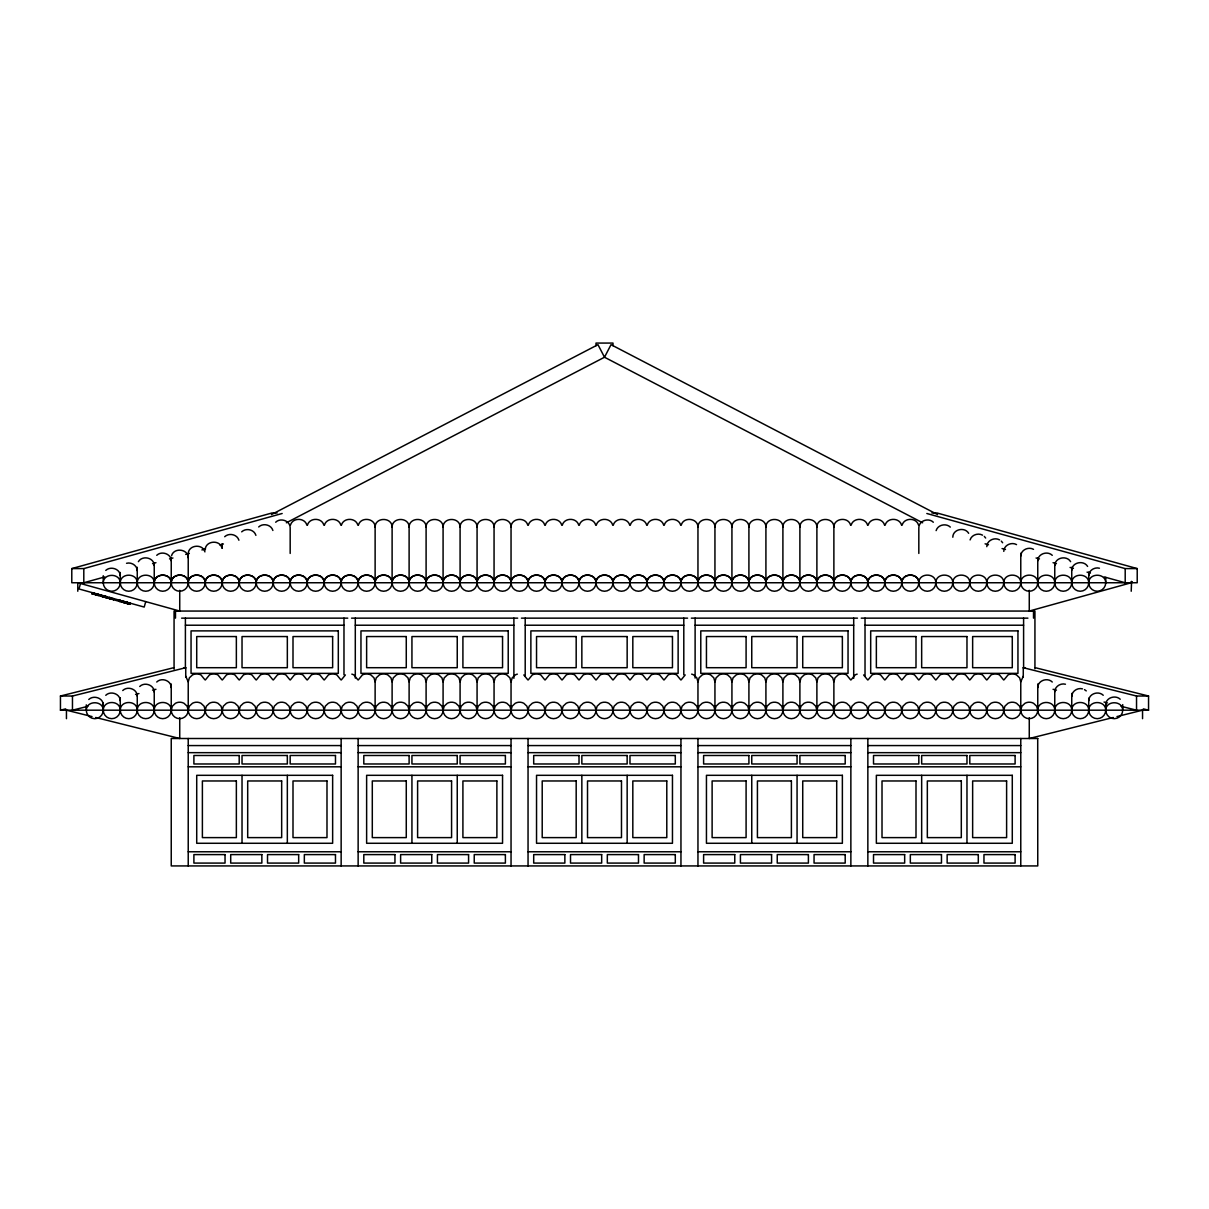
<?xml version="1.0" encoding="UTF-8"?>
<svg xmlns="http://www.w3.org/2000/svg" width="1209" height="1209" viewBox="0 0 1209 1209"><rect width="100%" height="100%" fill="white"/><g stroke="black" fill="none" stroke-linecap="round" stroke-linejoin="round"><path stroke-width="1.5" d="M188.226 708.293L188.226 681.861L189.36 677.856L192.473 674.939A8.72 8.448 0 0 1 200.966 674.939L204.925 679.79M375.122 708.293L375.122 681.861L376.256 677.856L379.369 674.939A8.72 8.448 0 0 1 387.862 674.939L390.975 677.856L392.109 681.861L392.109 708.293M392.109 681.861L393.257 677.856L396.356 674.939A8.72 8.448 0 0 1 404.864 674.939L407.962 677.856L409.11 681.861L409.11 710.182A8.493 8.493 0 0 1 400.617 718.675A8.493 8.493 0 0 1 392.109 710.182L390.975 706.177L387.862 703.26A8.72 8.448 0 0 0 379.369 703.26L376.256 706.177L375.122 710.182A8.493 8.493 0 0 1 366.629 718.675A8.493 8.493 0 0 1 358.136 710.182L356.987 706.177L353.889 703.26A8.72 8.448 0 0 0 345.396 703.26L342.283 706.177L341.15 710.182A8.493 8.493 0 0 1 332.641 718.675A8.493 8.493 0 0 1 324.148 710.182L323.015 706.177L319.901 703.26A8.72 8.448 0 0 0 311.408 703.26L308.295 706.177L307.162 710.182A8.493 8.493 0 0 1 298.668 718.675A8.493 8.493 0 0 1 290.175 710.182L289.027 706.177L285.928 703.26A8.72 8.448 0 0 0 277.42 703.26L274.322 706.177L273.174 710.182A8.493 8.493 0 0 1 264.68 718.675A8.493 8.493 0 0 1 256.187 710.182L255.054 706.177L251.94 703.26A8.72 8.448 0 0 0 243.447 703.26L240.334 706.177L239.201 710.182A8.493 8.493 0 0 1 230.707 718.675A8.493 8.493 0 0 1 222.199 710.182L221.066 706.177L217.952 703.26A8.72 8.448 0 0 0 209.459 703.26L206.361 706.177L205.213 710.182A8.493 8.493 0 0 1 196.719 718.675A8.493 8.493 0 0 1 188.226 710.182L187.093 706.177L183.98 703.26A8.72 8.448 0 0 0 175.486 703.26L172.373 706.177L171.24 710.182A8.493 8.493 0 0 1 162.731 718.675A8.493 8.493 0 0 1 154.238 710.182C154.329 699.935 137.176 699.935 137.252 710.182A8.493 8.493 0 0 1 128.758 718.675A8.493 8.493 0 0 1 120.265 710.182C120.326 699.966 103.203 699.966 103.264 710.182A8.493 8.493 0 0 1 94.77 718.675A8.493 8.493 0 0 1 86.277 710.182L86.277 704.847M409.11 681.861L410.244 677.856L413.357 674.939A8.72 8.448 0 0 1 421.85 674.939L424.963 677.856L426.097 681.861L426.097 710.182A8.493 8.493 0 0 1 417.604 718.675A8.493 8.493 0 0 1 409.11 710.182L407.962 706.177L404.864 703.26A8.72 8.448 0 0 0 396.356 703.26L393.257 706.177L392.109 710.182A8.493 8.493 0 0 1 383.616 718.675A8.493 8.493 0 0 1 375.122 710.182L373.989 706.177L370.876 703.26A8.72 8.448 0 0 0 362.383 703.26L359.269 706.177L358.136 710.182A8.493 8.493 0 0 1 349.643 718.675A8.493 8.493 0 0 1 341.15 710.182L340.001 706.177L336.888 703.26A8.72 8.448 0 0 0 328.395 703.26L325.297 706.177L324.148 710.182A8.493 8.493 0 0 1 315.655 718.675A8.493 8.493 0 0 1 307.162 710.182L306.028 706.177L302.915 703.26A8.72 8.448 0 0 0 294.422 703.26L291.309 706.177L290.175 710.182A8.493 8.493 0 0 1 281.667 718.675A8.493 8.493 0 0 1 273.174 710.182L272.04 706.177L268.927 703.26A8.72 8.448 0 0 0 260.434 703.26L257.321 706.177L256.187 710.182A8.493 8.493 0 0 1 247.694 718.675A8.493 8.493 0 0 1 239.201 710.182L238.052 706.177L234.954 703.26A8.72 8.448 0 0 0 226.461 703.26L223.348 706.177L222.199 710.182A8.493 8.493 0 0 1 213.706 718.675A8.493 8.493 0 0 1 205.213 710.182L204.079 706.177L200.966 703.26A8.72 8.448 0 0 0 192.473 703.26L189.36 706.177L188.226 710.182A8.493 8.493 0 0 1 179.733 718.675A8.493 8.493 0 0 1 171.24 710.182C171.315 699.905 154.148 699.905 154.238 710.182A8.493 8.493 0 0 1 145.745 718.675A8.493 8.493 0 0 1 137.252 710.182C137.312 699.966 120.205 699.966 120.265 710.182A8.493 8.493 0 0 1 111.772 718.675A8.493 8.493 0 0 1 103.264 710.182C103.173 700.283 86.383 700.283 86.277 710.182M409.11 710.182L410.244 706.177L413.357 703.26A8.72 8.448 0 0 1 421.85 703.26L424.963 706.177L426.097 710.182A8.493 8.493 0 0 0 434.59 718.675A8.493 8.493 0 0 0 443.083 710.182L444.232 706.177L447.33 703.26A8.72 8.448 0 0 1 455.823 703.26L458.936 706.177L460.085 710.182A8.493 8.493 0 0 0 468.578 718.675A8.493 8.493 0 0 0 477.071 710.182L478.205 706.177L481.318 703.26A8.72 8.448 0 0 1 489.811 703.26L492.924 706.177L494.058 710.182A8.493 8.493 0 0 0 502.551 718.675A8.493 8.493 0 0 0 511.044 710.182L512.193 706.177L515.291 703.26A8.72 8.448 0 0 1 523.799 703.26L526.897 706.177L528.046 710.182A8.493 8.493 0 0 0 536.539 718.675A8.493 8.493 0 0 0 545.032 710.182L546.166 706.177L549.279 703.26A8.72 8.448 0 0 1 557.772 703.26L560.885 706.177L562.019 710.182A8.493 8.493 0 0 0 570.512 718.675A8.493 8.493 0 0 0 579.02 710.182L580.154 706.177L583.267 703.26A8.72 8.448 0 0 1 591.76 703.26L594.873 706.177L596.007 710.182A8.493 8.493 0 0 0 604.5 718.675A8.493 8.493 0 0 0 612.993 710.182L614.127 706.177L617.24 703.26A8.72 8.448 0 0 1 625.733 703.26L628.846 706.177L629.98 710.182A8.493 8.493 0 0 0 638.488 718.675A8.493 8.493 0 0 0 646.981 710.182L648.115 706.177L651.228 703.26A8.72 8.448 0 0 1 659.721 703.26L662.834 706.177L663.968 710.182A8.493 8.493 0 0 0 672.461 718.675A8.493 8.493 0 0 0 680.954 710.182L682.103 706.177L685.201 703.26A8.72 8.448 0 0 1 693.694 703.26L696.807 706.177L697.956 710.182A8.493 8.493 0 0 0 706.449 718.675A8.493 8.493 0 0 0 714.942 710.182L716.076 706.177L719.189 703.26A8.72 8.448 0 0 1 727.682 703.26L730.795 706.177L731.929 710.182A8.493 8.493 0 0 0 740.422 718.675A8.493 8.493 0 0 0 748.915 710.182L750.064 706.177L753.177 703.26A8.72 8.448 0 0 1 761.67 703.26L764.768 706.177L765.917 710.182A8.493 8.493 0 0 0 774.41 718.675A8.493 8.493 0 0 0 782.903 710.182L784.036 706.177L787.15 703.26A8.72 8.448 0 0 1 795.643 703.26L798.756 706.177L799.89 710.182A8.493 8.493 0 0 0 808.383 718.675A8.493 8.493 0 0 0 816.891 710.182L818.025 706.177L821.138 703.26A8.72 8.448 0 0 1 829.631 703.26L832.744 706.177L833.878 710.182A8.493 8.493 0 0 0 842.371 718.675A8.493 8.493 0 0 0 850.864 710.182L852.013 706.177L855.111 703.26A8.72 8.448 0 0 1 863.604 703.26L866.717 706.177L867.85 710.182A8.493 8.493 0 0 0 876.359 718.675A8.493 8.493 0 0 0 884.852 710.182L885.985 706.177L889.099 703.26A8.72 8.448 0 0 1 897.592 703.26L900.705 706.177L901.838 710.182A8.493 8.493 0 0 0 910.332 718.675A8.493 8.493 0 0 0 918.825 710.182L919.973 706.177L923.071 703.26A8.72 8.448 0 0 1 931.58 703.26L934.678 706.177L935.826 710.182A8.493 8.493 0 0 0 944.32 718.675A8.493 8.493 0 0 0 952.813 710.182L953.946 706.177L957.06 703.26A8.72 8.448 0 0 1 965.553 703.26L968.666 706.177L969.799 710.182A8.493 8.493 0 0 0 978.293 718.675A8.493 8.493 0 0 0 986.801 710.182L987.934 706.177L991.048 703.26A8.72 8.448 0 0 1 999.541 703.26L1002.639 706.177L1003.787 710.182A8.493 8.493 0 0 0 1012.281 718.675A8.493 8.493 0 0 0 1020.774 710.182L1021.907 706.177L1025.02 703.26A8.72 8.448 0 0 1 1033.514 703.26L1036.627 706.177L1037.76 710.182A8.493 8.493 0 0 0 1046.269 718.675A8.493 8.493 0 0 0 1054.762 710.182C1054.671 699.935 1071.824 699.935 1071.748 710.182A8.493 8.493 0 0 0 1080.241 718.675A8.493 8.493 0 0 0 1088.735 710.182C1088.72 700.041 1105.751 700.041 1105.736 710.182A8.493 8.493 0 0 0 1114.23 718.675A8.493 8.493 0 0 0 1122.723 710.182L1122.723 704.605M426.097 681.861L427.23 677.856L430.344 674.939A8.72 8.448 0 0 1 438.837 674.939L441.95 677.856L443.083 681.861L443.083 710.182A8.493 8.493 0 0 0 451.577 718.675A8.493 8.493 0 0 0 460.085 710.182L461.218 706.177L464.332 703.26A8.72 8.448 0 0 1 472.825 703.26L475.938 706.177L477.071 710.182A8.493 8.493 0 0 0 485.565 718.675A8.493 8.493 0 0 0 494.058 710.182L495.191 706.177L498.304 703.26A8.72 8.448 0 0 1 506.798 703.26L509.911 706.177L511.044 710.182A8.493 8.493 0 0 0 519.553 718.675A8.493 8.493 0 0 0 528.046 710.182L529.179 706.177L532.292 703.26A8.72 8.448 0 0 1 540.786 703.26L543.899 706.177L545.032 710.182A8.493 8.493 0 0 0 553.526 718.675A8.493 8.493 0 0 0 562.019 710.182L563.167 706.177L566.265 703.26A8.72 8.448 0 0 1 574.759 703.26L577.872 706.177L579.02 710.182A8.493 8.493 0 0 0 587.514 718.675A8.493 8.493 0 0 0 596.007 710.182L597.14 706.177L600.253 703.26A8.72 8.448 0 0 1 608.747 703.26L611.86 706.177L612.993 710.182A8.493 8.493 0 0 0 621.486 718.675A8.493 8.493 0 0 0 629.98 710.182L631.128 706.177L634.241 703.26A8.72 8.448 0 0 1 642.735 703.26L645.833 706.177L646.981 710.182A8.493 8.493 0 0 0 655.474 718.675A8.493 8.493 0 0 0 663.968 710.182L665.101 706.177L668.214 703.26A8.72 8.448 0 0 1 676.708 703.26L679.821 706.177L680.954 710.182A8.493 8.493 0 0 0 689.447 718.675A8.493 8.493 0 0 0 697.956 710.182L699.089 706.177L702.202 703.26A8.72 8.448 0 0 1 710.696 703.26L713.809 706.177L714.942 710.182A8.493 8.493 0 0 0 723.435 718.675A8.493 8.493 0 0 0 731.929 710.182L733.062 706.177L736.175 703.26A8.72 8.448 0 0 1 744.668 703.26L747.782 706.177L748.915 710.182A8.493 8.493 0 0 0 757.423 718.675A8.493 8.493 0 0 0 765.917 710.182L767.05 706.177L770.163 703.26A8.72 8.448 0 0 1 778.656 703.26L781.77 706.177L782.903 710.182A8.493 8.493 0 0 0 791.396 718.675A8.493 8.493 0 0 0 799.89 710.182L801.038 706.177L804.136 703.26A8.72 8.448 0 0 1 812.644 703.26L815.743 706.177L816.891 710.182A8.493 8.493 0 0 0 825.384 718.675A8.493 8.493 0 0 0 833.878 710.182L835.011 706.177L838.124 703.26A8.72 8.448 0 0 1 846.617 703.26L849.731 706.177L850.864 710.182A8.493 8.493 0 0 0 859.357 718.675A8.493 8.493 0 0 0 867.85 710.182L868.999 706.177L872.112 703.26A8.72 8.448 0 0 1 880.605 703.26L883.703 706.177L884.852 710.182A8.493 8.493 0 0 0 893.345 718.675A8.493 8.493 0 0 0 901.838 710.182L902.972 706.177L906.085 703.26A8.72 8.448 0 0 1 914.578 703.26L917.691 706.177L918.825 710.182A8.493 8.493 0 0 0 927.333 718.675A8.493 8.493 0 0 0 935.826 710.182L936.96 706.177L940.073 703.26A8.72 8.448 0 0 1 948.566 703.26L951.679 706.177L952.813 710.182A8.493 8.493 0 0 0 961.306 718.675A8.493 8.493 0 0 0 969.799 710.182L970.948 706.177L974.046 703.26A8.72 8.448 0 0 1 982.539 703.26L985.652 706.177L986.801 710.182A8.493 8.493 0 0 0 995.294 718.675A8.493 8.493 0 0 0 1003.787 710.182L1004.921 706.177L1008.034 703.26A8.72 8.448 0 0 1 1016.527 703.26L1019.64 706.177L1020.774 710.182A8.493 8.493 0 0 0 1029.267 718.675A8.493 8.493 0 0 0 1037.76 710.182C1037.685 699.905 1054.852 699.905 1054.762 710.182A8.493 8.493 0 0 0 1063.255 718.675A8.493 8.493 0 0 0 1071.748 710.182C1071.673 699.935 1088.81 699.935 1088.735 710.182A8.493 8.493 0 0 0 1097.228 718.675A8.493 8.493 0 0 0 1105.736 710.182C1105.827 700.283 1122.617 700.283 1122.723 710.182M426.097 710.182L427.23 706.177L430.344 703.26A8.72 8.448 0 0 1 438.837 703.26L441.95 706.177L443.083 710.182M443.083 681.861L444.232 677.856L447.33 674.939A8.72 8.448 0 0 1 455.823 674.939L458.936 677.856L460.085 681.861L460.085 710.182M460.085 681.861L461.218 677.856L464.332 674.939A8.72 8.448 0 0 1 472.825 674.939L475.938 677.856L477.071 681.861L477.071 710.182M477.071 681.861L478.205 677.856L481.318 674.939A8.72 8.448 0 0 1 489.811 674.939L492.924 677.856L494.058 681.861L494.058 708.293M494.058 681.861L495.191 677.856L498.304 674.939A8.72 8.448 0 0 1 506.798 674.939L509.911 677.856L511.044 681.861L511.044 708.293M511.044 681.861L512.193 677.856L515.291 674.939A8.72 8.448 0 0 1 517.346 674.138M697.956 708.293L697.956 681.861L699.089 677.856L702.202 674.939A8.72 8.448 0 0 1 710.696 674.939L713.809 677.856L714.942 681.861L714.942 708.293M714.942 681.861L716.076 677.856L719.189 674.939A8.72 8.448 0 0 1 727.682 674.939L730.795 677.856L731.929 681.861L731.929 710.182M731.929 681.861L733.062 677.856L736.175 674.939A8.72 8.448 0 0 1 744.668 674.939L747.782 677.856L748.915 681.861L748.915 710.182M748.915 681.861L750.064 677.856L753.177 674.939A8.72 8.448 0 0 1 761.67 674.939L764.768 677.856L765.917 681.861L765.917 710.182M765.917 681.861L767.05 677.856L770.163 674.939A8.72 8.448 0 0 1 778.656 674.939L781.77 677.856L782.903 681.861L782.903 710.182M782.903 681.861L784.036 677.856L787.15 674.939A8.72 8.448 0 0 1 795.643 674.939L798.756 677.856L799.89 681.861L799.89 710.182M799.89 681.861L801.038 677.856L804.136 674.939A8.72 8.448 0 0 1 812.644 674.939L815.743 677.856L816.891 681.861L816.891 708.293M816.891 681.861L818.025 677.856L821.138 674.939A8.72 8.448 0 0 1 829.631 674.939L832.744 677.856L833.878 681.861L833.878 708.293M833.878 681.861L835.011 677.856L838.124 674.939A8.72 8.448 0 0 1 846.617 674.939L850.577 679.79M1020.774 708.293L1020.774 681.861L1023.267 676.209M375.122 580.894L375.122 527.139C375.062 516.923 392.184 516.923 392.109 527.139L392.109 582.753A8.493 8.493 0 0 1 383.616 591.246A8.493 8.493 0 0 1 375.122 582.753C375.183 572.522 358.076 572.522 358.136 582.753A8.493 8.493 0 0 1 349.643 591.246A8.493 8.493 0 0 1 341.15 582.753C341.195 572.522 324.088 572.522 324.148 582.753A8.493 8.493 0 0 1 315.655 591.246A8.493 8.493 0 0 1 307.162 582.753C307.222 572.522 290.1 572.522 290.175 582.753A8.493 8.493 0 0 1 281.667 591.246A8.493 8.493 0 0 1 273.174 582.753C273.219 572.567 256.142 572.567 256.187 582.753A8.493 8.493 0 0 1 247.694 591.246A8.493 8.493 0 0 1 239.201 582.753C239.231 572.567 222.169 572.567 222.199 582.753A8.493 8.493 0 0 1 213.706 591.246A8.493 8.493 0 0 1 205.213 582.753C205.258 572.567 188.181 572.567 188.226 582.753A8.493 8.493 0 0 1 179.733 591.246A8.493 8.493 0 0 1 171.24 582.753C171.24 572.628 154.238 572.628 154.238 582.753A8.493 8.493 0 0 1 145.745 591.246A8.493 8.493 0 0 1 137.252 582.753C137.237 572.673 120.265 572.673 120.265 582.753A8.493 8.493 0 0 1 111.772 591.246A8.493 8.493 0 0 1 103.264 582.753L103.264 575.741M392.109 527.139C392.048 516.923 409.171 516.923 409.11 527.139L409.11 582.753A8.493 8.493 0 0 1 400.617 591.246A8.493 8.493 0 0 1 392.109 582.753C392.169 572.522 375.062 572.522 375.122 582.753A8.493 8.493 0 0 1 366.629 591.246A8.493 8.493 0 0 1 358.136 582.753C358.196 572.522 341.074 572.522 341.15 582.753A8.493 8.493 0 0 1 332.641 591.246A8.493 8.493 0 0 1 324.148 582.753C324.208 572.522 307.101 572.522 307.162 582.753A8.493 8.493 0 0 1 298.668 591.246A8.493 8.493 0 0 1 290.175 582.753C290.205 572.567 273.143 572.567 273.174 582.753A8.493 8.493 0 0 1 264.68 591.246A8.493 8.493 0 0 1 256.187 582.753C256.232 572.567 239.155 572.567 239.201 582.753A8.493 8.493 0 0 1 230.707 591.246A8.493 8.493 0 0 1 222.199 582.753C222.244 572.567 205.182 572.567 205.213 582.753A8.493 8.493 0 0 1 196.719 591.246A8.493 8.493 0 0 1 188.226 582.753C188.241 572.613 171.21 572.613 171.24 582.753A8.493 8.493 0 0 1 162.731 591.246A8.493 8.493 0 0 1 154.238 582.753C154.238 572.673 137.267 572.673 137.252 582.753A8.493 8.493 0 0 1 128.758 591.246A8.493 8.493 0 0 1 120.265 582.753C120.129 572.915 103.4 572.915 103.264 582.753M204.925 551.893C202.628 543.309 188.181 544.881 188.226 553.934L188.226 582.753C188.241 572.673 205.213 572.673 205.213 582.753C205.228 572.673 222.199 572.673 222.199 582.753C222.214 572.673 239.186 572.673 239.201 582.753C239.201 572.673 256.172 572.673 256.187 582.753C256.202 572.673 273.174 572.673 273.174 582.753C273.189 572.673 290.16 572.673 290.175 582.753C290.175 572.673 307.146 572.673 307.162 582.753C307.177 572.673 324.148 572.673 324.148 582.753C324.163 572.673 341.134 572.673 341.15 582.753C341.15 572.673 358.121 572.673 358.136 582.753C358.136 572.673 375.107 572.673 375.122 582.753C375.138 572.673 392.109 572.673 392.109 582.753C392.048 572.522 409.171 572.522 409.11 582.753A8.493 8.493 0 0 0 417.604 591.246A8.493 8.493 0 0 0 426.097 582.753C426.036 572.522 443.144 572.522 443.083 582.753A8.493 8.493 0 0 0 451.577 591.246A8.493 8.493 0 0 0 460.085 582.753C460.024 572.522 477.132 572.522 477.071 582.753A8.493 8.493 0 0 0 485.565 591.246A8.493 8.493 0 0 0 494.058 582.753C493.997 572.522 511.12 572.522 511.044 582.753A8.493 8.493 0 0 0 519.553 591.246A8.493 8.493 0 0 0 528.046 582.753C527.985 572.522 545.093 572.522 545.032 582.753A8.493 8.493 0 0 0 553.526 591.246A8.493 8.493 0 0 0 562.019 582.753C561.958 572.522 579.081 572.522 579.02 582.753A8.493 8.493 0 0 0 587.514 591.246A8.493 8.493 0 0 0 596.007 582.753C595.946 572.522 613.054 572.522 612.993 582.753A8.493 8.493 0 0 0 621.486 591.246A8.493 8.493 0 0 0 629.98 582.753C629.934 572.522 647.042 572.522 646.981 582.753A8.493 8.493 0 0 0 655.474 591.246A8.493 8.493 0 0 0 663.968 582.753C663.907 572.522 681.015 572.522 680.954 582.753A8.493 8.493 0 0 0 689.447 591.246A8.493 8.493 0 0 0 697.956 582.753C697.895 572.522 715.003 572.522 714.942 582.753A8.493 8.493 0 0 0 723.435 591.246A8.493 8.493 0 0 0 731.929 582.753C731.868 572.522 748.991 572.522 748.915 582.753A8.493 8.493 0 0 0 757.423 591.246A8.493 8.493 0 0 0 765.917 582.753C765.856 572.522 782.964 572.522 782.903 582.753A8.493 8.493 0 0 0 791.396 591.246A8.493 8.493 0 0 0 799.89 582.753C799.829 572.522 816.952 572.522 816.891 582.753A8.493 8.493 0 0 0 825.384 591.246A8.493 8.493 0 0 0 833.878 582.753C833.817 572.522 850.924 572.522 850.864 582.753A8.493 8.493 0 0 0 859.357 591.246A8.493 8.493 0 0 0 867.85 582.753C867.805 572.522 884.912 572.522 884.852 582.753A8.493 8.493 0 0 0 893.345 591.246A8.493 8.493 0 0 0 901.838 582.753C901.778 572.522 918.9 572.522 918.825 582.753A8.493 8.493 0 0 0 927.333 591.246A8.493 8.493 0 0 0 935.826 582.753C935.781 572.567 952.858 572.567 952.813 582.753A8.493 8.493 0 0 0 961.306 591.246A8.493 8.493 0 0 0 969.799 582.753C969.769 572.582 986.831 572.582 986.801 582.753A8.493 8.493 0 0 0 995.294 591.246A8.493 8.493 0 0 0 1003.787 582.753C1003.757 572.598 1020.804 572.598 1020.774 582.753A8.493 8.493 0 0 0 1029.267 591.246A8.493 8.493 0 0 0 1037.76 582.753C1037.76 572.628 1054.762 572.628 1054.762 582.753A8.493 8.493 0 0 0 1063.255 591.246A8.493 8.493 0 0 0 1071.748 582.753C1071.794 572.734 1088.689 572.734 1088.735 582.753A8.493 8.493 0 0 0 1097.228 591.246A8.493 8.493 0 0 0 1105.736 582.753L1105.736 577.418M409.11 527.139C409.035 516.923 426.157 516.923 426.097 527.139L426.097 582.753A8.493 8.493 0 0 0 434.59 591.246A8.493 8.493 0 0 0 443.083 582.753C443.023 572.522 460.145 572.522 460.085 582.753A8.493 8.493 0 0 0 468.578 591.246A8.493 8.493 0 0 0 477.071 582.753C477.011 572.522 494.118 572.522 494.058 582.753A8.493 8.493 0 0 0 502.551 591.246A8.493 8.493 0 0 0 511.044 582.753C510.999 572.522 528.106 572.522 528.046 582.753A8.493 8.493 0 0 0 536.539 591.246A8.493 8.493 0 0 0 545.032 582.753C544.972 572.522 562.079 572.522 562.019 582.753A8.493 8.493 0 0 0 570.512 591.246A8.493 8.493 0 0 0 579.02 582.753C578.96 572.522 596.067 572.522 596.007 582.753A8.493 8.493 0 0 0 604.5 591.246A8.493 8.493 0 0 0 612.993 582.753C612.933 572.522 630.055 572.522 629.98 582.753A8.493 8.493 0 0 0 638.488 591.246A8.493 8.493 0 0 0 646.981 582.753C646.921 572.522 664.028 572.522 663.968 582.753A8.493 8.493 0 0 0 672.461 591.246A8.493 8.493 0 0 0 680.954 582.753C680.894 572.522 698.016 572.522 697.956 582.753A8.493 8.493 0 0 0 706.449 591.246A8.493 8.493 0 0 0 714.942 582.753C714.882 572.522 731.989 572.522 731.929 582.753A8.493 8.493 0 0 0 740.422 591.246A8.493 8.493 0 0 0 748.915 582.753C748.87 572.522 765.977 572.522 765.917 582.753A8.493 8.493 0 0 0 774.41 591.246A8.493 8.493 0 0 0 782.903 582.753C782.843 572.522 799.95 572.522 799.89 582.753A8.493 8.493 0 0 0 808.383 591.246A8.493 8.493 0 0 0 816.891 582.753C816.831 572.522 833.938 572.522 833.878 582.753A8.493 8.493 0 0 0 842.371 591.246A8.493 8.493 0 0 0 850.864 582.753C850.804 572.522 867.926 572.522 867.85 582.753A8.493 8.493 0 0 0 876.359 591.246A8.493 8.493 0 0 0 884.852 582.753C884.792 572.522 901.899 572.522 901.838 582.753A8.493 8.493 0 0 0 910.332 591.246A8.493 8.493 0 0 0 918.825 582.753C918.78 572.567 935.872 572.567 935.826 582.753A8.493 8.493 0 0 0 944.32 591.246A8.493 8.493 0 0 0 952.813 582.753C952.768 572.582 969.845 572.582 969.799 582.753A8.493 8.493 0 0 0 978.293 591.246A8.493 8.493 0 0 0 986.801 582.753C986.756 572.582 1003.818 572.582 1003.787 582.753A8.493 8.493 0 0 0 1012.281 591.246A8.493 8.493 0 0 0 1020.774 582.753C1020.759 572.613 1037.79 572.613 1037.76 582.753A8.493 8.493 0 0 0 1046.269 591.246A8.493 8.493 0 0 0 1054.762 582.753C1054.762 572.673 1071.733 572.673 1071.748 582.753A8.493 8.493 0 0 0 1080.241 591.246A8.493 8.493 0 0 0 1088.735 582.753C1088.78 572.734 1105.691 572.734 1105.736 582.753M392.109 582.753C392.124 572.673 409.095 572.673 409.11 582.753C409.035 572.522 426.157 572.522 426.097 582.753C426.097 572.673 443.083 572.673 443.083 582.753C443.083 572.673 460.07 572.673 460.085 582.753C460.085 572.673 477.056 572.673 477.071 582.753C477.071 572.673 494.058 572.673 494.058 582.753C494.058 572.673 511.044 572.673 511.044 582.753C511.059 572.673 528.031 572.673 528.046 582.753C528.046 572.673 545.032 572.673 545.032 582.753C545.032 572.673 562.019 572.673 562.019 582.753C562.019 572.673 579.005 572.673 579.02 582.753C579.02 572.673 595.992 572.673 596.007 582.753C596.007 572.673 612.993 572.673 612.993 582.753C612.993 572.673 629.98 572.673 629.98 582.753C629.995 572.673 646.966 572.673 646.981 582.753C646.981 572.673 663.968 572.673 663.968 582.753C663.968 572.673 680.954 572.673 680.954 582.753C680.954 572.673 697.941 572.673 697.956 582.753C697.956 572.673 714.927 572.673 714.942 582.753C714.942 572.673 731.929 572.673 731.929 582.753C731.929 572.673 748.915 572.673 748.915 582.753C748.93 572.673 765.902 572.673 765.917 582.753C765.917 572.673 782.903 572.673 782.903 582.753C782.903 572.673 799.89 572.673 799.89 582.753C799.89 572.673 816.876 572.673 816.891 582.753C816.891 572.673 833.862 572.673 833.878 582.753C833.878 572.673 850.864 572.673 850.864 582.753C850.864 572.673 867.85 572.673 867.85 582.753C867.866 572.673 884.837 572.673 884.852 582.753C884.852 572.673 901.838 572.673 901.838 582.753C901.838 572.673 918.825 572.673 918.825 582.753M426.097 527.139C426.036 516.923 443.159 516.923 443.083 527.139L443.083 582.753M443.083 527.139C443.023 516.923 460.145 516.923 460.085 527.139L460.085 582.753M460.085 527.139C460.009 516.923 477.132 516.923 477.071 527.139L477.071 582.753M477.071 527.139C477.011 516.923 494.118 516.923 494.058 527.139L494.058 582.753M494.058 527.139C493.997 516.923 511.12 516.923 511.044 527.139L511.044 582.753M511.044 527.139C510.984 518.057 525.462 516.47 527.759 525.099M697.956 582.753L697.956 527.139C697.88 516.923 715.003 516.923 714.942 527.139L714.942 582.753M714.942 527.139C714.882 516.923 731.989 516.923 731.929 527.139L731.929 582.753M731.929 527.139C731.868 516.923 748.991 516.923 748.915 527.139L748.915 582.753M748.915 527.139C748.855 516.923 765.977 516.923 765.917 527.139L765.917 582.753M765.917 527.139C765.841 516.923 782.964 516.923 782.903 527.139L782.903 582.753M782.903 527.139C782.843 516.923 799.965 516.923 799.89 527.139L799.89 582.753M799.89 527.139C799.829 516.923 816.952 516.923 816.891 527.139L816.891 582.753M816.891 527.139C816.816 516.923 833.938 516.923 833.878 527.139L833.878 580.894M833.878 527.139C833.817 518.057 848.295 516.47 850.577 525.099M1037.76 687.604C1037.715 680.501 1047.432 677.161 1052.268 682.012M1054.762 691.85C1054.747 686.561 1060.52 682.873 1065.446 684.218M1071.748 696.49C1071.748 691.185 1077.521 687.498 1082.448 688.843M205.213 549.899C205.182 540.846 219.615 539.274 221.912 547.858M952.813 537.219C952.798 529.194 964.752 526.595 968.666 533.305M986.801 546.664C986.801 540.483 994.433 536.947 999.541 539.879M1003.787 551.38C1003.787 545.214 1011.419 541.692 1016.527 544.609M1020.774 556.095C1020.789 549.929 1028.421 546.423 1033.514 549.339M1037.76 560.825C1037.775 553.752 1047.462 550.594 1052.268 555.309M1088.735 700.782C1088.75 693.709 1098.422 690.52 1103.243 695.266M154.238 562.638L154.238 582.753C154.253 572.673 171.225 572.673 171.24 582.753C171.255 573.761 185.597 572.25 187.939 580.743M409.11 582.753C409.11 572.673 426.082 572.673 426.097 582.753M1054.762 565.54C1054.792 557.545 1066.686 555.037 1070.615 561.656M1071.748 570.255C1071.809 562.291 1083.672 559.843 1087.601 566.401M1088.735 575.635C1088.765 570.361 1094.598 566.9 1099.434 568.2M1105.736 704.605C1105.827 697.593 1115.454 694.661 1120.229 699.225M80.504 583.509L78.993 588.964L144.203 607.069L145.73 601.614M91.899 593.74L92.171 592.622L91.824 593.71L130.104 604.349L130.285 603.2M92.383 593.861L92.685 592.758M92.64 593.936L92.912 592.818M93.289 594.118L93.773 593.06M93.607 594.208L93.909 593.105M94.03 594.329L94.332 593.226M94.287 594.405L94.604 593.302M95.738 594.798L96.04 593.695M96.025 594.888L96.342 593.785M96.372 594.979L96.554 593.846M96.644 595.055L96.947 593.951M96.947 595.13L97.249 594.027M97.853 595.387L98.171 594.284M98.125 595.463L98.428 594.36L98.156 595.478M100.559 596.143L100.634 594.979M100.725 596.188L100.951 595.055M100.936 596.249L101.254 595.145M101.284 596.339L101.375 595.176M101.511 596.4L101.813 595.296M102.599 596.702L103.037 595.644M102.81 596.762L103.113 595.659M103.052 596.838L103.354 595.735M103.309 596.898L103.611 595.795M103.762 597.034L104.08 595.931M104.11 597.125L104.427 596.022M104.382 597.201L104.684 596.097M104.684 597.276L104.896 596.158M104.987 597.367L105.289 596.264M105.243 597.442L105.546 596.339M105.425 597.488L105.727 596.385M105.727 597.578L106.075 596.49M106.815 597.881L107.117 596.778M109.807 598.712L110.11 597.609M110.064 598.787L110.382 597.684M110.291 598.848L110.593 597.745M110.548 598.908L111.032 597.866L110.76 598.969M111.107 599.075L111.455 597.987M111.5 599.18L111.802 598.077M113.374 599.694L113.676 598.591M113.586 599.755L113.888 598.651M118.724 601.175L119.026 600.087M118.935 601.236L119.238 600.148M119.192 601.311L119.328 600.163M119.449 601.387L119.767 600.284M119.585 601.417L119.887 600.329M119.978 601.538L120.28 600.435M120.114 601.568L120.416 600.465M121.973 602.082L122.366 601.009L122.2 602.142M122.502 602.233L122.804 601.13M123.409 602.49L123.711 601.387M123.62 602.55L123.938 601.447M124.149 602.687L124.451 601.583M124.708 602.853L125.026 601.75M124.844 602.883L125.343 601.84M125.328 603.019L125.63 601.916M125.721 603.125L126.023 602.022M126.189 603.261L126.507 602.158M126.446 603.336L126.764 602.233M126.794 603.427L127.111 602.324M127.021 603.487L127.323 602.384M127.323 603.578L127.625 602.475M127.716 603.684L128.018 602.581M127.882 603.729L128.199 602.626M128.32 603.85L128.758 602.777M129.544 604.183L129.847 603.079M1131.564 581.544L1131.216 591.246M1131.654 581.62L1131.216 582.753L1029.267 611.059L1029.267 590.294M205.5 679.79L209.459 674.939A8.72 8.448 0 0 1 217.952 674.939L221.912 679.79M222.501 679.79L226.461 674.939A8.72 8.448 0 0 1 234.954 674.939L238.914 679.79M239.488 679.79L243.447 674.939A8.72 8.448 0 0 1 251.94 674.939L255.9 679.79M256.474 679.79L260.434 674.939A8.72 8.448 0 0 1 268.927 674.939L272.886 679.79M273.476 679.79L277.42 674.939A8.72 8.448 0 0 1 285.928 674.939L289.873 679.79M290.462 679.79L294.422 674.939A8.72 8.448 0 0 1 302.915 674.939L306.874 679.79M307.449 679.79L311.408 674.939A8.72 8.448 0 0 1 319.901 674.939L323.861 679.79M324.435 679.79L328.395 674.939A8.72 8.448 0 0 1 336.888 674.939L340.847 679.79M341.437 679.79L345.396 674.939M358.423 679.79L362.383 674.939A8.72 8.448 0 0 1 370.876 674.939L373.989 677.856L375.122 681.861M528.333 679.79L532.292 674.939A8.72 8.448 0 0 1 540.786 674.939L544.745 679.79M545.319 679.79L549.279 674.939A8.72 8.448 0 0 1 557.772 674.939L561.732 679.79M562.306 679.79L566.265 674.939A8.72 8.448 0 0 1 574.759 674.939L578.718 679.79M579.307 679.79L583.267 674.939A8.72 8.448 0 0 1 591.76 674.939L595.72 679.79M596.294 679.79L600.253 674.939A8.72 8.448 0 0 1 608.747 674.939L612.706 679.79M613.28 679.79L617.24 674.939A8.72 8.448 0 0 1 625.733 674.939L629.693 679.79M630.282 679.79L634.241 674.939A8.72 8.448 0 0 1 642.735 674.939L646.694 679.79M647.268 679.79L651.228 674.939A8.72 8.448 0 0 1 659.721 674.939L663.681 679.79M664.255 679.79L668.214 674.939A8.72 8.448 0 0 1 676.708 674.939L680.667 679.79M681.241 679.79L685.201 674.939M851.151 679.79L855.111 674.939A8.72 8.448 0 0 1 857.166 674.138M868.153 679.79L872.112 674.939A8.72 8.448 0 0 1 880.605 674.939L884.565 679.79M885.139 679.79L889.099 674.939A8.72 8.448 0 0 1 897.592 674.939L901.551 679.79M902.126 679.79L906.085 674.939A8.72 8.448 0 0 1 914.578 674.939L918.538 679.79M919.127 679.79L923.071 674.939A8.72 8.448 0 0 1 931.58 674.939L935.524 679.79M936.114 679.79L940.073 674.939A8.72 8.448 0 0 1 948.566 674.939L952.526 679.79M953.1 679.79L957.06 674.939A8.72 8.448 0 0 1 965.553 674.939L969.512 679.79M970.086 679.79L974.046 674.939A8.72 8.448 0 0 1 982.539 674.939L986.499 679.79M987.088 679.79L991.048 674.939A8.72 8.448 0 0 1 999.541 674.939L1003.5 679.79M1004.074 679.79L1008.034 674.939A8.72 8.448 0 0 1 1016.527 674.939L1019.64 677.856L1020.774 681.861M290.462 525.099C292.533 517.467 304.789 517.467 306.874 525.099M307.449 525.099C309.534 517.467 321.775 517.467 323.861 525.099M324.435 525.099C326.521 517.467 338.777 517.467 340.847 525.099M341.437 525.099C343.507 517.467 355.763 517.467 357.849 525.099M358.423 525.099C360.705 516.47 375.183 518.057 375.122 527.139M528.333 525.099C530.419 517.467 542.66 517.467 544.745 525.099M545.319 525.099C547.405 517.467 559.646 517.467 561.732 525.099M562.306 525.099C564.391 517.467 576.648 517.467 578.718 525.099M579.307 525.099C581.378 517.467 593.634 517.467 595.72 525.099M596.294 525.099C598.379 517.467 610.621 517.467 612.706 525.099M613.28 525.099C615.366 517.467 627.622 517.467 629.693 525.099M630.282 525.099C632.352 517.467 644.609 517.467 646.694 525.099M647.268 525.099C649.354 517.467 661.595 517.467 663.681 525.099M664.255 525.099C666.34 517.467 678.581 517.467 680.667 525.099M681.241 525.099C683.538 516.47 698.016 518.057 697.956 527.139M851.151 525.099C853.237 517.467 865.493 517.467 867.563 525.099M868.153 525.099C870.223 517.467 882.479 517.467 884.565 525.099M885.139 525.099C887.225 517.467 899.466 517.467 901.551 525.099M902.126 525.099C904.211 517.467 916.467 517.467 918.538 525.099M936.114 530.615C937.821 524.736 946.012 522.968 950.319 527.094M970.086 539.909C971.598 534.846 978.051 532.685 982.539 535.149M171.527 555.792C173.839 547.254 188.241 548.795 188.226 557.817M138.385 561.656C142.314 555.037 154.208 557.545 154.238 565.54M156.732 682.012C161.568 677.161 171.285 680.501 171.24 687.604M139.745 686.485C144.566 681.664 154.284 684.974 154.238 692.077M105.757 695.296C110.578 690.49 120.28 693.77 120.265 700.857M122.744 690.535C127.58 685.745 137.282 689.009 137.252 696.112M224.693 536.72C229 532.595 237.206 534.363 238.914 540.227M241.679 531.839C246.001 527.713 254.192 529.482 255.9 535.345M258.681 526.958C262.988 522.832 271.179 524.6 272.886 530.464M275.667 522.228C280.488 517.452 290.175 520.701 290.175 527.774L290.175 553.435M156.732 555.309C161.538 550.594 171.225 553.752 171.24 560.825M88.771 699.467C93.546 694.903 103.173 697.835 103.264 704.847M105.757 570.406C110.533 565.888 120.129 568.744 120.265 575.741M271.436 514.581L597.971 344.671L604.5 357.229L922.648 522.787M286.352 522.787L604.5 357.229L611.029 344.671L937.564 514.581M931.882 512.979L937.035 512.979L1137.216 568.593L1137.216 582.753L71.784 582.753L71.784 568.593L271.965 512.979L277.118 512.979M71.784 568.593L83.799 568.593L282.165 513.493M104.775 576.92L83.799 582.753L83.799 568.593M152.546 563.651L155.946 562.699M169.532 558.936L172.932 557.984M185.733 554.432L189.329 553.435M201.888 549.944L205.47 548.946M219.826 544.957L223.423 543.959M1035.282 667.7L1148.55 696.021L1148.55 710.182L60.45 710.182L60.45 696.021L173.718 667.7M60.45 696.021L72.464 696.021L185.733 667.7L185.733 677.357M60.45 710.182L65.694 708.867M87.909 706.313L72.464 710.182L72.464 696.021M135.559 694.404L138.944 693.558M152.546 690.158L155.946 689.311M1113.308 717.481L1029.267 738.503L1029.267 717.723M1116.965 716.574L1142.55 710.182L1142.55 718.675M126.552 563.273C131.418 561.958 137.237 565.48 137.252 570.769M926.835 513.493L1125.201 568.593L1137.216 568.593M181.622 618.147L347.754 618.147M351.532 618.147L517.664 618.147M521.427 618.147L687.573 618.147M691.336 618.147L857.468 618.147M861.231 618.147L1027.907 618.147M185.4 625.219L343.976 625.219M355.295 625.219L513.885 625.219M525.205 625.219L683.795 625.219M695.115 625.219L853.705 625.219M865.024 625.219L1023.6 625.219M183.738 667.7L185.733 667.7M1023.267 677.357L1023.267 667.7L1025.262 667.7M1023.267 667.7L1136.536 696.021L1148.55 696.021M1037.76 738.503L171.24 738.503L171.24 865.931L1037.76 865.931L1037.715 738.503M188.226 745.575L341.15 745.575M358.136 745.575L511.044 745.575M528.046 745.575L680.954 745.575M697.956 745.575L850.864 745.575M867.85 745.575L1020.774 745.575M188.226 752.663L341.15 752.663M358.136 752.663L511.044 752.663M528.046 752.663L680.954 752.663M697.956 752.663L850.864 752.663M867.85 752.663L1020.774 752.663M188.226 766.808L341.15 766.808M358.136 766.808L511.044 766.808M528.046 766.808L680.954 766.808M697.956 766.808L850.864 766.808M867.85 766.808L1020.774 766.808M188.226 851.771L341.15 851.771M358.136 851.771L511.044 851.771M528.046 851.771L680.954 851.771M697.956 851.771L850.864 851.771M867.85 851.771L1020.774 851.771M1143.306 708.867L1148.55 710.182M1053.054 689.311L1056.454 690.158M1104.029 702.051L1107.429 702.897M1121.091 706.313L1136.536 710.182L1136.536 696.021M92.035 716.574L66.45 710.182L66.45 718.675M95.692 717.481L179.733 738.503L179.733 717.723M985.093 543.823L988.494 544.775M1002.08 548.554L1005.48 549.49M1036.068 557.984L1039.468 558.936M1053.054 562.699L1056.454 563.651M1070.056 567.429L1073.441 568.366M1087.042 572.144L1090.442 573.081M1104.225 576.92L1125.201 582.753L1125.201 568.593M933.333 522.228C928.512 517.452 918.825 520.701 918.825 527.774L918.825 553.435M1084.488 689.629L1086.256 690.898M863.604 674.939L867.563 679.79M523.799 674.939L527.759 679.79M1001.294 541.118L1002.639 542.75M984.307 536.403L985.652 538.02M185.733 676.209L188.226 681.861M357.849 679.79L353.889 674.939A8.72 8.448 0 0 0 351.834 674.138M697.956 681.861L696.807 677.856L693.709 674.939A8.72 8.448 0 0 0 691.654 674.138M1105.736 702.671L1105.736 710.182M1088.735 572.053L1088.735 582.753M1088.735 698.197L1088.735 710.182M1071.748 567.263L1071.748 582.753M1071.748 693.407L1071.748 710.182M1054.762 562.638L1054.762 582.753M1054.762 689.493L1054.762 710.182M1037.76 557.878L1037.76 582.753M1037.76 683.992L1037.76 708.308M1034.934 668.819L1034.934 611.059L174.066 611.059L174.066 669.166M1033.514 611.059L1033.514 618.147M1023.6 618.147L1023.6 668.653M1020.774 553.223L1020.774 582.753M1020.774 738.503L1020.774 865.931M966.973 775.317L966.973 843.278M921.666 775.317L921.666 843.278M867.85 738.503L867.85 865.931M865.024 618.147L865.024 676.194M853.705 618.147L853.705 678.325M850.864 738.503L850.864 865.931M797.063 775.317L797.063 843.278M751.756 775.317L751.756 843.278M697.956 738.503L697.956 865.931M695.115 618.147L695.115 678.083M683.795 618.147L683.795 674.788M680.954 738.503L680.954 865.931M627.154 775.317L627.154 843.278M612.993 345.683L612.993 343.069L596.007 343.069L596.007 345.683M581.846 775.317L581.846 843.278M528.046 738.503L528.046 865.931M525.205 618.147L525.205 676.194M513.885 618.147L513.885 678.325M511.044 738.503L511.044 865.931M457.244 775.317L457.244 843.278M411.937 775.317L411.937 843.278M358.136 738.503L358.136 865.931M355.295 618.147L355.295 678.083M343.976 618.147L343.976 674.788M341.15 738.503L341.15 865.931M287.334 775.317L287.334 843.278M242.027 775.317L242.027 843.278M222.199 543.793L222.199 548.372M188.226 738.503L188.226 865.931M185.4 618.147L185.4 668.653M179.733 590.294L179.733 611.059L77.784 582.753L77.784 591.246M175.486 611.059L175.486 618.147M171.24 557.817L171.24 582.753M171.24 683.992L171.24 708.308M154.238 689.493L154.238 710.182M137.252 567.278L137.252 582.753M137.252 693.89L137.252 710.182M120.265 572.477L120.265 582.753M120.265 697.684L120.265 710.182M103.264 702.731L103.264 710.182M109.596 597.458L109.294 598.561L109.641 597.473M1131.564 581.544L1131.216 582.753L1131.579 581.559M338.308 630.886L191.052 630.886L191.052 673.368L338.308 673.368L338.308 630.886M508.218 630.886L360.962 630.886L360.962 673.368L508.218 673.368L508.218 630.886M678.128 630.886L530.872 630.886L530.872 673.368L678.128 673.368L678.128 630.886M848.038 630.886L700.782 630.886L700.782 673.368L848.038 673.368L848.038 630.886M1017.948 630.886L870.692 630.886L870.692 673.368L1017.948 673.368L1017.948 630.886M236.359 636.554L196.719 636.554L196.719 667.7L236.359 667.7L236.359 636.554M287.334 636.554L242.027 636.554L242.027 667.7L287.334 667.7L287.334 636.554M332.641 636.554L293.001 636.554L293.001 667.7L332.641 667.7L332.641 636.554M406.269 636.554L366.629 636.554L366.629 667.7L406.269 667.7L406.269 636.554M457.244 636.554L411.937 636.554L411.937 667.7L457.244 667.7L457.244 636.554M502.551 636.554L462.911 636.554L462.911 667.7L502.551 667.7L502.551 636.554M576.179 636.554L536.539 636.554L536.539 667.7L576.179 667.7L576.179 636.554M627.154 636.554L581.846 636.554L581.846 667.7L627.154 667.7L627.154 636.554M672.461 636.554L632.821 636.554L632.821 667.7L672.461 667.7L672.461 636.554M746.089 636.554L706.449 636.554L706.449 667.7L746.089 667.7L746.089 636.554M797.063 636.554L751.756 636.554L751.756 667.7L797.063 667.7L797.063 636.554M842.371 636.554L802.731 636.554L802.731 667.7L842.371 667.7L842.371 636.554M915.999 636.554L876.359 636.554L876.359 667.7L915.999 667.7L915.999 636.554M966.973 636.554L921.666 636.554L921.666 667.7L966.973 667.7L966.973 636.554M1012.281 636.554L972.64 636.554L972.64 667.7L1012.281 667.7L1012.281 636.554M239.201 755.489L193.893 755.489L193.893 763.982L239.201 763.982L239.201 755.489M287.334 755.489L242.027 755.489L242.027 763.982L287.334 763.982L287.334 755.489M335.482 755.489L290.175 755.489L290.175 763.982L335.482 763.982L335.482 755.489M409.11 755.489L363.803 755.489L363.803 763.982L409.11 763.982L409.11 755.489M457.244 755.489L411.937 755.489L411.937 763.982L457.244 763.982L457.244 755.489M505.392 755.489L460.085 755.489L460.085 763.982L505.392 763.982L505.392 755.489M579.02 755.489L533.698 755.489L533.698 763.982L579.02 763.982L579.02 755.489M627.154 755.489L581.846 755.489L581.846 763.982L627.154 763.982L627.154 755.489M675.302 755.489L629.98 755.489L629.98 763.982L675.302 763.982L675.302 755.489M748.915 755.489L703.608 755.489L703.608 763.982L748.915 763.982L748.915 755.489M797.063 755.489L751.756 755.489L751.756 763.982L797.063 763.982L797.063 755.489M845.197 755.489L799.89 755.489L799.89 763.982L845.197 763.982L845.197 755.489M918.825 755.489L873.518 755.489L873.518 763.982L918.825 763.982L918.825 755.489M966.973 755.489L921.666 755.489L921.666 763.982L966.973 763.982L966.973 755.489M1015.107 755.489L969.799 755.489L969.799 763.982L1015.107 763.982L1015.107 755.489M332.641 775.317L196.719 775.317L196.719 843.278L332.641 843.278L332.641 775.317M502.551 775.317L366.629 775.317L366.629 843.278L502.551 843.278L502.551 775.317M672.461 775.317L536.539 775.317L536.539 843.278L672.461 843.278L672.461 775.317M842.371 775.317L706.449 775.317L706.449 843.278L842.371 843.278L842.371 775.317M1012.281 775.317L876.359 775.317L876.359 843.278L1012.281 843.278L1012.281 775.317M236.359 780.969L202.387 780.969L202.387 837.61L236.359 837.61L236.359 780.969M281.667 780.969L247.694 780.969L247.694 837.61L281.667 837.61L281.667 780.969M326.989 780.969L293.001 780.969L293.001 837.61L326.989 837.61L326.989 780.969M406.269 780.969L372.296 780.969L372.296 837.61L406.269 837.61L406.269 780.969M451.577 780.969L417.604 780.969L417.604 837.61L451.577 837.61L451.577 780.969M496.884 780.969L462.911 780.969L462.911 837.61L496.884 837.61L496.884 780.969M576.179 780.969L542.206 780.969L542.206 837.61L576.179 837.61L576.179 780.969M621.486 780.969L587.514 780.969L587.514 837.61L621.486 837.61L621.486 780.969M666.794 780.969L632.821 780.969L632.821 837.61L666.794 837.61L666.794 780.969M746.089 780.969L712.116 780.969L712.116 837.61L746.089 837.61L746.089 780.969M791.396 780.969L757.423 780.969L757.423 837.61L791.396 837.61L791.396 780.969M836.704 780.969L802.731 780.969L802.731 837.61L836.704 837.61L836.704 780.969M915.999 780.969L882.011 780.969L882.011 837.61L915.999 837.61L915.999 780.969M961.306 780.969L927.333 780.969L927.333 837.61L961.306 837.61L961.306 780.969M1006.613 780.969L972.64 780.969L972.64 837.61L1006.613 837.61L1006.613 780.969M225.04 854.597L193.893 854.597L193.893 863.09L225.04 863.09L225.04 854.597M261.854 854.597L230.707 854.597L230.707 863.09L261.854 863.09L261.854 854.597M298.668 854.597L267.521 854.597L267.521 863.09L298.668 863.09L298.668 854.597M335.482 854.597L304.336 854.597L304.336 863.09L335.482 863.09L335.482 854.597M394.95 854.597L363.803 854.597L363.803 863.09L394.95 863.09L394.95 854.597M431.764 854.597L400.617 854.597L400.617 863.09L431.764 863.09L431.764 854.597M468.578 854.597L437.431 854.597L437.431 863.09L468.578 863.09L468.578 854.597M505.392 854.597L474.23 854.597L474.23 863.09L505.392 863.09L505.392 854.597M564.86 854.597L533.698 854.597L533.698 863.09L564.86 863.09L564.86 854.597M601.674 854.597L570.512 854.597L570.512 863.09L601.674 863.09L601.674 854.597M638.488 854.597L607.326 854.597L607.326 863.09L638.488 863.09L638.488 854.597M675.302 854.597L644.14 854.597L644.14 863.09L675.302 863.09L675.302 854.597M734.77 854.597L703.608 854.597L703.608 863.09L734.77 863.09L734.77 854.597M771.584 854.597L740.422 854.597L740.422 863.09L771.584 863.09L771.584 854.597M808.398 854.597L777.236 854.597L777.236 863.09L808.398 863.09L808.398 854.597M845.197 854.597L814.05 854.597L814.05 863.09L845.197 863.09L845.197 854.597M904.664 854.597L873.518 854.597L873.518 863.09L904.664 863.09L904.664 854.597M941.479 854.597L910.332 854.597L910.332 863.09L941.479 863.09L941.479 854.597M978.293 854.597L947.146 854.597L947.146 863.09L978.293 863.09L978.293 854.597M1015.107 854.597L983.96 854.597L983.96 863.09L1015.107 863.09L1015.107 854.597"/></g></svg>
